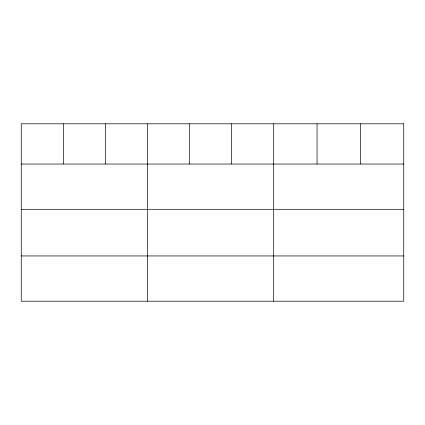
<?xml version="1.0" encoding="UTF-8"?>
<svg xmlns="http://www.w3.org/2000/svg" width="425" height="425" viewBox="0 0 425 425"><rect width="100%" height="100%" fill="white"/><g stroke="black" fill="none" stroke-linecap="round" stroke-linejoin="round"><path stroke-width="0.64" d="M21.25 164.039L403.75 164.039M21.25 209.302L403.75 209.302M21.25 255.94L403.75 255.94M360.4 123.797L360.4 164.039M317.05 123.797L317.05 164.039M273.7 123.797L273.7 301.203M231.625 123.797L231.625 164.039M189.55 123.797L189.55 164.039M147.475 123.797L147.475 301.203M105.4 123.797L105.4 164.039M63.325 123.797L63.325 164.039M403.75 123.797L21.25 123.797L21.25 301.203L403.75 301.203L403.75 123.797"/></g></svg>
